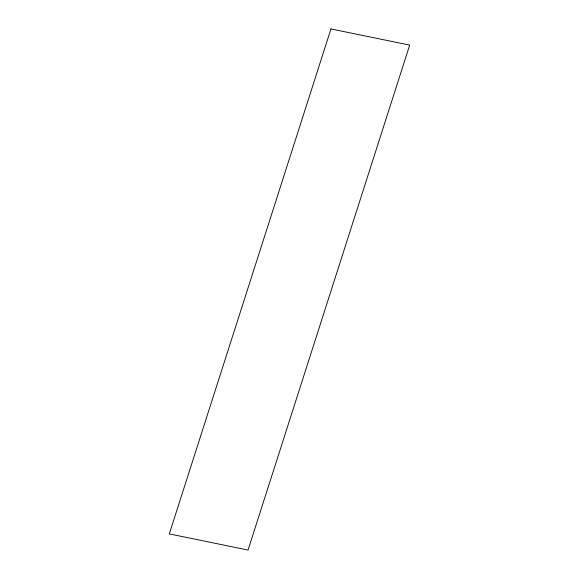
<?xml version="1.0" encoding="UTF-8"?>
<svg xmlns="http://www.w3.org/2000/svg" width="579" height="579" viewBox="0 0 579 579"><rect width="100%" height="100%" fill="white"/><g stroke="black" fill="none" stroke-linecap="round" stroke-linejoin="round"><path stroke-width="0.87" d="M330.956 28.95L169.307 533.91L248.044 550.05L409.693 45.09L330.956 28.95"/></g></svg>
